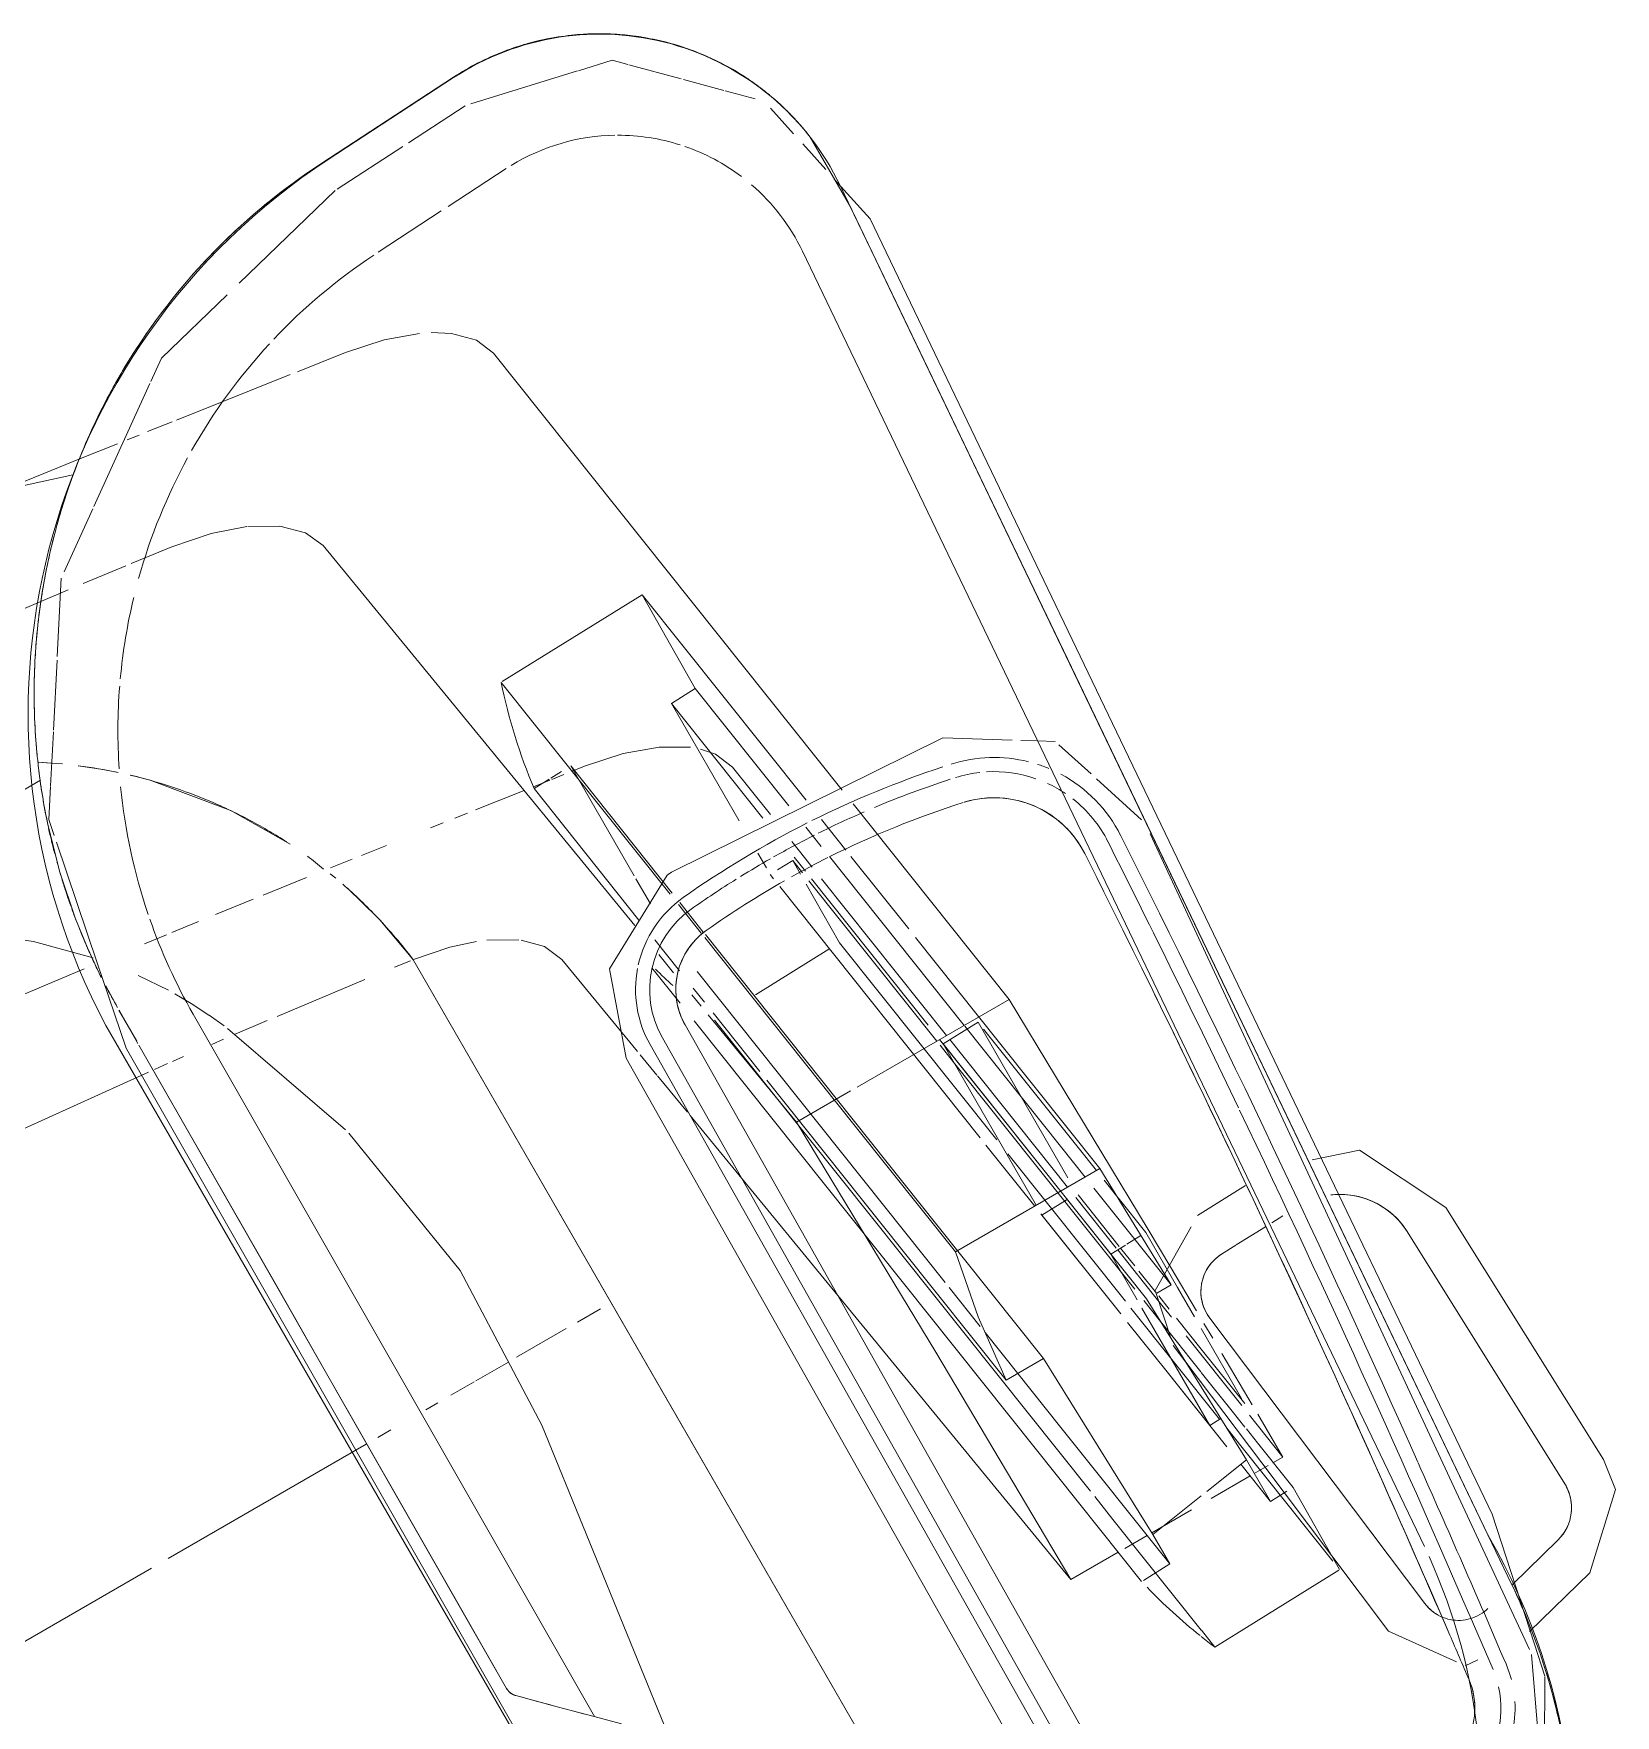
# Model space of a CAD drawing. Header units: inches. Extents: x 6664 to 8129, y 209 to 1287.
# Drawn here: x 7172.16 to 7178.64, y 644.77 to 651.66 of the extents above; entities that cross this region are included whole.
import ezdxf

# ---------------------------------------------------------------- set-up
doc = ezdxf.new("R2010")
doc.units = ezdxf.units.IN
doc.header["$MEASUREMENT"] = 0
doc.layers.add('I-FURN', color=30, linetype='Continuous', lineweight=9)

# ---------------------------------------------------------------- blocks, each defined once
blk = doc.blocks.new('Allsteel Seating Acuity Work-Conference Chair1 - Fully Adj_ Arms_ Mesh Back-V139-11th FLOOR POWER _ SIGNAL')
at = {"layer": 'I-FURN'}
for p, q in [((10.8643, 5.8752), (11.5123, 5.9109)), ((10.8607, 5.7506), (10.3297, 5.6187)), ((11.1904, 5.7687), (10.8706, 5.7511)), ((11.496, 5.7856), (11.2191, 5.7703)), ((11.9662, 5.6786), (11.5194, 5.7803)), ((12.317, 5.4382), (12.1608, 5.5954)), ((9.8071, 5.4459), (9.3566, 5.1244)), ((11.1951, 5.4609), (10.8861, 5.4438)), ((10.8861, 5.4438), (11.1951, 5.4609)), ((11.5129, 5.4784), (11.2286, 5.4627)), ((11.2286, 5.4627), (11.5129, 5.4784)), ((9.4072, 5.3215), (8.7518, 5.4116)), ((12.4447, 5.3097), (12.3241, 5.431)), ((9.5691, 5.2985), (9.4072, 5.3215)), ((9.663, 5.285), (9.6108, 5.2925)), ((9.808, 5.2641), (9.7007, 5.2796)), ((10.0263, 5.2325), (9.8262, 5.2614)), ((12.5383, 5.2155), (12.4486, 5.3058)), ((10.3239, 5.1894), (10.0263, 5.2325)), ((10.5656, 5.1545), (10.3558, 5.1848)), ((9.3482, 5.1184), (9.1166, 4.9531)), ((12.6037, 5.013), (12.5741, 5.1517)), ((12.6562, 4.6451), (12.6562, 4.9669)), ((8.5222, 4.9486), (8.973, 4.8956)), ((9.0937, 4.9368), (8.9191, 4.6671)), ((8.973, 4.8956), (9.0936, 4.8806)), ((12.6447, 4.8206), (12.6153, 4.9583)), ((9.1601, 4.8722), (9.3484, 4.8477)), ((9.3719, 4.8446), (9.4682, 4.8318)), ((9.4682, 4.8318), (9.5499, 4.8209)), ((11.4311, 2.5832), (11.0889, 4.849)), ((12.7014, 4.5547), (12.6557, 4.7689)), ((9.862, 4.7379), (9.9766, 4.673)), ((8.9104, 4.6537), (8.7545, 4.4128)), ((12.6562, 4.6451), (12.6375, 4.3995)), ((12.6375, 4.3995), (12.6562, 4.6451)), ((11.9474, -1.2944), (12.3946, 4.578)), ((12.3946, 4.578), (11.9474, -1.2944)), ((12.2541, -1.3178), (12.7014, 4.5547)), ((10.0895, 4.5154), (10.4181, 2.5277)), ((8.751, 4.4075), (8.6301, 4.2207)), ((12.6375, 4.3995), (12.6253, 4.2389)), ((12.6256, 4.2428), (12.6375, 4.3995)), ((12.6247, 4.2318), (12.1799, -1.6096)), ((12.6247, 4.2318), (12.6256, 4.2428)), ((8.5363, 4.0091), (8.4336, 3.4974)), ((10.6074, 2.5676), (10.4416, 3.6653)), ((10.4472, 3.6655), (11.1215, 3.6869)), ((11.1215, 3.6869), (11.118, 3.2453)), ((11.2824, 2.6216), (11.1215, 3.6869)), ((7.485, 3.6135), (8.3745, 3.503)), ((8.64, 3.4683), (8.7361, 3.4555)), ((8.7597, 3.4524), (8.8767, 3.4366)), ((8.4158, 3.3979), (8.4134, 3.2969)), ((8.952, 3.4264), (9.1177, 3.4038)), ((9.1608, 3.3978), (9.3509, 3.3713)), ((9.4552, 3.3566), (9.5511, 3.3429)), ((9.5918, 3.3371), (9.7007, 3.3214)), ((8.4134, 3.2852), (8.4127, 3.1384)), ((8.4127, 3.1282), (8.4134, 3.2843)), ((9.8931, 3.2936), (9.9477, 3.2857)), ((9.9997, 3.2782), (10.0539, 3.2703)), ((10.0895, 3.2652), (10.3013, 3.2345)), ((11.118, 3.2453), (11.0027, 3.2417)), ((11.0027, 3.2417), (11.0027, 2.6855)), ((11.0926, 2.6464), (11.0027, 3.2417)), ((11.2098, 2.6375), (11.118, 3.2453)), ((10.4137, 3.223), (10.3407, 3.2207)), ((10.4436, 2.5392), (10.3407, 3.2207)), ((10.3421, 3.2286), (10.4145, 3.2181)), ((10.4737, 3.2249), (10.4214, 3.2232)), ((10.4225, 3.217), (10.4746, 3.2094)), ((10.5112, 3.2041), (10.5656, 3.1963)), ((10.5174, 2.7061), (10.5174, 3.2263)), ((10.617, 2.5668), (10.5174, 3.2263)), ((8.3607, 3.1207), (8.3455, -0.2973)), ((8.4126, 3.1204), (8.4077, 2.0031)), ((8.6684, 3.1193), (8.6537, -0.1971)), ((8.6537, -0.1971), (8.6684, 3.1193)), ((10.8713, 3.1109), (10.9809, 3.0468)), ((8.3916, 3.0048), (7.4983, 3.0925)), ((8.4762, 2.9955), (8.4184, 3.0019)), ((8.5474, 2.9876), (8.498, 2.9931)), ((8.7248, 2.9672), (8.673, 2.9732)), ((8.9181, 2.9442), (8.777, 2.9611)), ((9.3484, 2.8895), (8.9616, 2.9388)), ((9.5499, 2.8627), (9.4794, 2.8721)), ((11.0889, 2.8908), (11.1262, 2.6439)), ((9.9766, 2.7148), (9.862, 2.7797)), ((10.5174, 2.5726), (10.5174, 2.6917)), ((10.1693, 2.0747), (10.0895, 2.5572)), ((12.1371, 2.4132), (11.895, 2.5629)), ((10.6379, 2.3655), (10.6156, 2.5131)), ((10.6475, 2.3649), (10.6244, 2.5175)), ((11.0027, 2.5336), (11.0027, 2.4628)), ((11.1473, 2.5045), (11.1673, 2.3717)), ((11.2416, 2.4273), (11.2264, 2.5274)), ((11.3214, 2.3633), (11.2974, 2.5221)), ((11.5949, 1.499), (11.4418, 2.5124)), ((10.4833, 2.2762), (10.4592, 2.4359)), ((11.0061, 2.4096), (11.0027, 2.4315)), ((11.0383, 2.4327), (11.1116, 2.435)), ((11.1116, 2.435), (11.1111, 2.3709)), ((11.1116, 2.435), (11.1213, 2.371)), ((11.1342, 2.3712), (11.1232, 2.4442)), ((10.4431, 2.3764), (10.4589, 2.281)), ((10.8768, 0.8467), (10.6495, 2.3513)), ((11.2089, 1.0664), (11.0121, 2.3694)), ((11.3818, 1.499), (11.2496, 2.374)), ((12.2218, 2.3609), (12.168, 2.3941)), ((12.287, 2.3205), (12.2256, 2.3585)), ((10.4196, 2.159), (10.3919, 2.3428)), ((10.789, 1.3648), (10.6414, 2.3425)), ((11.1108, 2.3238), (11.1086, 2.0481)), ((11.1275, 2.3297), (11.253, 1.499)), ((11.2546, 1.5739), (11.1401, 2.3322)), ((11.1765, 2.3112), (11.2991, 1.499)), ((11.3831, 1.9546), (11.3263, 2.3309)), ((12.3478, 2.1311), (12.2935, 2.3003)), ((10.7878, 0.6256), (10.5444, 2.2373)), ((10.4781, 2.1652), (10.4879, 2.1058)), ((10.508, 2.1129), (10.497, 2.1858)), ((10.115, 2.0752), (10.0769, -1.8177)), ((10.1897, -1.8188), (10.2278, 2.0741)), ((10.2857, 2.0735), (10.2476, -1.8194)), ((10.3545, -1.8204), (10.3926, 2.0725)), ((10.3926, 2.0725), (10.3545, -1.8204)), ((10.3926, 2.0725), (10.3545, -1.8204)), ((12.433, 1.8656), (12.357, 2.1026)), ((8.4077, 2.0031), (8.4048, 1.3463)), ((10.1895, 1.9522), (10.172, 2.0581)), ((10.7679, -0.1471), (10.4334, 2.0676)), ((10.4954, 2.0603), (10.5882, 1.499)), ((10.8757, -0.4131), (10.5069, 2.0291)), ((10.5622, 1.7537), (10.5163, 2.0578)), ((11.0578, 2.0465), (10.7047, 2.0353)), ((11.263, 1.0255), (11.1086, 2.0481)), ((10.2217, 1.7574), (10.1901, 1.9487)), ((11.4722, 1.3648), (11.3899, 1.9098)), ((12.1103, -1.8751), (12.4351, 1.7979)), ((10.6258, -0.6865), (10.2245, 1.7405)), ((10.7015, 0.8315), (10.5691, 1.7084)), ((10.5882, 1.499), (10.8445, 1.499)), ((10.8752, 1.499), (11.5949, 1.499)), ((11.2561, 1.4784), (11.2694, 1.3906)), ((11.3659, 0.8374), (11.2659, 1.499)), ((11.2694, 1.4764), (11.4381, 1.4817)), ((11.2694, 0.7126), (11.2694, 1.4764)), ((11.2694, 1.4764), (11.3659, 0.8374)), ((11.3024, 1.4774), (11.4179, 0.7126)), ((11.4764, 0.8724), (11.3825, 1.4942)), ((11.4381, 1.4817), (11.4381, 0.7457)), ((11.2694, 1.3906), (11.4473, 0.2121)), ((11.5363, 0.8315), (11.4435, 1.4462)), ((10.8875, 0.7126), (10.789, 1.3648)), ((11.5707, 0.7126), (11.4722, 1.3648)), ((11.2623, 0.7126), (11.2145, 1.0295)), ((11.3893, 0.1894), (11.2738, 0.9542)), ((10.8038, 0.154), (10.7015, 0.8315)), ((10.9814, 0.154), (10.8768, 0.8467)), ((11.4691, 0.154), (11.3659, 0.8374)), ((11.3659, 0.8374), (11.434, 0.3862)), ((11.5005, 0.7126), (11.4764, 0.8724)), ((11.5543, 0.7126), (11.5363, 0.8315)), ((11.5707, 0.7126), (10.8875, 0.7126)), ((11.5849, 0.154), (11.5707, 0.7126)), ((11.3467, 0.154), (11.2684, 0.6723)), ((11.3911, 0.6701), (11.2694, 0.6662)), ((11.2694, 0.6662), (11.3467, 0.154)), ((11.4261, 0.6583), (11.4656, 0.3969)), ((11.4394, 0.6633), (11.4796, 0.3969)), ((11.5849, 0.154), (11.5091, 0.6556)), ((11.574, 0.582), (11.5617, 0.6634)), ((10.8224, 0.3969), (10.7918, 0.5989)), ((11.6028, 0.3916), (11.5757, 0.5712)), ((8.4005, 0.3853), (8.3991, 0.083)), ((10.859, 0.154), (10.827, 0.3659)), ((11.5041, 0.3884), (11.434, 0.3862)), ((11.434, 0.3862), (11.434, 0.1696)), ((11.4671, 0.3873), (11.487, 0.2555)), ((11.481, 0.3877), (11.4949, 0.2959)), ((11.5789, 0.3908), (11.5118, 0.3887)), ((11.6028, 0.1309), (11.6028, 0.3916)), ((12.0523, 0.3543), (11.8206, 0.3462)), ((11.7745, 0.3188), (11.5836, 0.2057)), ((11.4872, 0.2538), (11.5023, 0.154)), ((11.499, 0.2686), (11.5163, 0.154)), ((11.6219, 0.0091), (11.619, 0.2158)), ((10.8038, 0.154), (10.9814, 0.154)), ((10.9001, -0.1176), (10.859, 0.154)), ((10.9814, 0.154), (11.0083, -0.6948)), ((11.4817, -0.4224), (11.3946, 0.154)), ((11.4561, 0.154), (11.4725, 0.0455)), ((11.4936, -0.6215), (11.4691, 0.154)), ((11.5146, 0.154), (11.475, -0.0345)), ((11.5023, 0.154), (11.5198, 0.0379)), ((11.5836, 0.2057), (11.5172, 0.1664)), ((11.5176, 0.154), (11.5849, 0.154)), ((11.5184, 0.1403), (11.5287, 0.0718)), ((11.8963, 0.1617), (11.8272, 0.1593)), ((11.8272, 0.1593), (11.8963, 0.1617)), ((11.8272, 0.1593), (11.8963, 0.1617)), ((11.8963, 0.1617), (11.8272, 0.1593)), ((12.0386, 0.1667), (11.8982, 0.1618)), ((11.8982, 0.1618), (12.0386, 0.1667)), ((11.8982, 0.1618), (12.0386, 0.1667)), ((12.0386, 0.1667), (11.8982, 0.1618)), ((12.1231, 0.1696), (12.069, 0.1678)), ((12.069, 0.1678), (12.1231, 0.1696)), ((12.069, 0.1678), (12.1231, 0.1696)), ((12.1231, 0.1696), (12.069, 0.1678)), ((11.3922, -0.1471), (11.3535, 0.1094)), ((11.3535, 0.1094), (11.3922, -0.1471)), ((11.434, 0.1309), (11.434, -0.4239)), ((11.6028, -0.0083), (11.6028, 0.1309)), ((8.4175, 0.0386), (8.5415, -0.0855)), ((11.4725, 0.0455), (11.489, -0.0637)), ((11.5359, 0.0244), (11.5602, -0.1368)), ((11.4684, -0.0663), (11.4787, -0.1504)), ((11.489, -0.0637), (11.5016, -0.1471)), ((11.5343, -0.0582), (11.5888, -0.419)), ((11.6028, -0.3936), (11.6028, -0.0631)), ((11.6235, -0.1208), (11.6226, -0.0505)), ((11.654, -0.0435), (11.8325, -1.4976)), ((11.8325, -1.4976), (11.654, -0.0435)), ((11.8325, -1.4976), (11.654, -0.0435)), ((11.654, -0.0435), (11.8325, -1.4976)), ((8.6245, -0.1685), (8.5873, -0.1312)), ((11.0083, -0.8342), (10.9001, -0.1176)), ((11.5602, -0.1368), (11.6028, -0.4186)), ((12.7614, -1.3522), (12.7189, -0.1345)), ((10.8723, -0.8385), (10.7679, -0.1471)), ((11.4509, -0.5358), (11.3922, -0.1471)), ((11.3922, -0.1471), (11.434, -0.4239)), ((11.4787, -0.1504), (11.5418, -0.6639)), ((11.5016, -0.1471), (11.512, -0.2162)), ((11.627, -0.4388), (11.6244, -0.194)), ((12.5745, -1.3588), (12.532, -0.141)), ((12.532, -0.141), (12.5745, -1.3588)), ((12.532, -0.141), (12.5745, -1.3588)), ((12.5745, -1.3588), (12.532, -0.141)), ((11.5125, -0.2194), (11.5429, -0.4205)), ((10.8978, -0.5595), (10.88, -0.4415)), ((11.434, -0.4239), (11.4873, -0.4222)), ((11.5039, -0.5695), (11.4888, -0.4696)), ((11.5429, -0.4205), (11.5552, -0.5021)), ((11.5964, -0.4689), (11.6292, -0.6865)), ((11.6292, -0.6865), (11.6274, -0.4824)), ((11.5567, -0.512), (11.5677, -0.5846)), ((10.9845, -1.1339), (10.8978, -0.5595)), ((11.5928, -1.1583), (11.5039, -0.5695)), ((11.5677, -0.5846), (11.6025, -0.8154)), ((10.6258, -0.6865), (10.8494, -0.6865)), ((10.8806, -0.6865), (10.986, -0.6865)), ((11.008, -0.6865), (11.1958, -0.6865)), ((11.0083, -0.6948), (11.26, -0.6567)), ((11.2887, -0.6524), (11.4936, -0.6215)), ((11.2892, -0.6865), (11.4737, -0.6865)), ((11.4936, -0.8188), (11.4645, -0.6259)), ((11.4936, -0.8188), (11.4936, -0.6215)), ((11.4936, -0.6865), (11.559, -0.6865)), ((11.5418, -0.6639), (11.6, -1.138)), ((11.5809, -0.6865), (11.6292, -0.6865)), ((11.0083, -0.6948), (11.0083, -0.8342)), ((11.5732, -0.8163), (11.4936, -0.8188)), ((11.5995, -1.2022), (11.6025, -0.8154)), ((11.0083, -0.8342), (10.881, -0.8382)), ((10.9977, -1.2213), (10.9847, -1.1346)), ((11.6, -1.138), (11.6469, -1.5204)), ((10.9977, -1.2213), (11.5954, -1.2024)), ((12.1381, -1.8663), (12.2541, -1.3178)), ((11.6469, -1.5204), (11.8258, -1.7698)), ((12.1827, -1.6093), (12.435, -1.545)), ((12.435, -1.545), (12.1827, -1.6093)), ((12.435, -1.545), (12.1827, -1.6093)), ((12.1827, -1.6093), (12.435, -1.545)), ((12.1471, -1.8114), (12.4812, -1.7262)), ((11.848, -1.8008), (11.9053, -1.8065)), ((11.972, -2.1819), (12.1065, -1.8966)), ((12.1096, -2.0012), (12.1381, -1.8663)), ((11.9662, -2.2465), (12.1084, -2.0033))]:
    blk.add_line(p, q, dxfattribs=at)
at = {"layer": 'I-FURN', "lineweight": 13}
for p, q in [((11.5122, 5.909), (10.8995, 5.8752)), ((9.3469, 5.2796), (8.8719, 5.4314)), ((12.1969, -1.3862), (12.663, 4.7339)), ((8.634, 4.3306), (8.6784, 4.3014)), ((8.68, 4.3004), (8.637, 4.3287)), ((8.6784, 4.3014), (8.7171, 4.2746)), ((8.6068, 4.2621), (7.4113, 4.2621)), ((8.8431, 4.1775), (8.7692, 4.2364)), ((8.8939, 4.1337), (8.8431, 4.1775)), ((8.9828, 4.0496), (8.9364, 4.0948)), ((9.2167, 3.7676), (8.9922, 4.04)), ((9.3608, 3.5235), (9.2189, 3.7644)), ((8.5533, 3.3688), (8.63, 3.2544)), ((9.4532, 3.3089), (9.443, 3.336)), ((8.3354, -2.7972), (8.3354, 3.2574)), ((9.5202, 3.0858), (9.4738, 3.2493)), ((8.6455, 3.2287), (8.6839, 3.1606)), ((8.6839, 3.1606), (8.7227, 3.0831)), ((8.7231, 3.0823), (8.7541, 3.0138)), ((9.5606, 2.8632), (9.5237, 3.0711)), ((8.7613, 2.9975), (8.9718, 2.3963)), ((9.5606, 1.2379), (9.5606, 2.8632)), ((9.5606, 2.8632), (9.5606, 0.9451)), ((7.3857, 1.2379), (-7.1169, 1.2379)), ((8.4008, 1.2379), (7.4644, 1.2379)), ((8.5175, 1.2379), (8.4567, 1.2379)), ((8.7404, 1.2379), (8.683, 1.2379)), ((8.913, 1.2379), (8.8019, 1.2379)), ((9.0745, 1.2379), (8.9211, 1.2379)), ((9.3482, 1.2379), (9.1132, 1.2379)), ((9.5112, 1.2379), (9.401, 1.2379)), ((9.5606, -2.0042), (9.5606, 1.2379)), ((9.0633, 0.9451), (8.6481, -2.0903)), ((9.5606, 0.9451), (9.5606, -3.4708))]:
    blk.add_line(p, q, dxfattribs=at)
at = {"layer": 'I-FURN', "flags": 128}
for points in [[(11.5123, 5.9109), (11.1885, 5.8931), (10.8643, 5.8752)], [(12.1572, 5.5991), (12.1109, 5.6457), (11.9691, 5.6779)], [(10.2637, 5.6024), (9.8997, 5.512), (9.8146, 5.4512)], [(10.8667, 5.0712), (10.7288, 5.1205), (10.5656, 5.1545)], [(11.0889, 4.849), (11.0553, 4.93), (10.9809, 5.005), (10.9096, 5.05)], [(12.6562, 4.9669), (12.6481, 5.0177), (12.6375, 5.0681)], [(8.888, 4.781), (8.9234, 4.8299), (8.9598, 4.8778)], [(9.5499, 4.8209), (9.7169, 4.7882), (9.8587, 4.7393)], [(9.9766, 4.673), (10.0539, 4.5974), (10.0895, 4.5154)], [(8.6286, 4.2184), (8.5556, 4.1056), (8.542, 4.0379)], [(12.1799, -1.6096), (12.2734, -0.3811), (12.3595, 0.7487), (12.4363, 1.7575), (12.5024, 2.6256), (12.5565, 3.336), (12.5976, 3.8749), (12.6247, 4.2318)], [(8.5415, 4.0903), (8.4864, 3.8963), (8.4465, 3.6986), (8.4292, 3.5712)], [(8.4292, 3.5712), (8.4222, 3.4984), (8.4179, 3.4375)], [(8.4336, 3.4974), (8.3608, 3.1347), (8.3607, 3.1207)], [(10.5656, 3.1963), (10.7288, 3.1623), (10.8699, 3.1116)], [(8.4076, 1.985), (8.4093, 2.3614), (8.4126, 3.1094)], [(11.0131, 3.0198), (11.0553, 2.9718), (11.0889, 2.8908)], [(9.8231, 2.7958), (9.7169, 2.83), (9.5587, 2.8615)], [(10.0895, 2.5572), (10.0539, 2.6392), (9.9847, 2.7087)], [(10.636, 2.6406), (10.2391, 2.4259), (10.115, 2.0752)], [(11.895, 2.5629), (10.6573, 2.6425), (10.636, 2.6406)], [(8.4029, 0.9261), (8.4058, 1.5705), (8.4076, 1.985)], [(10.5882, 1.499), (10.6117, 0.3969), (10.6258, -0.6865)], [(11.619, 0.2158), (11.6163, 0.3969), (11.5949, 1.499)], [(8.4048, 1.3463), (8.4024, 0.8067), (8.4005, 0.3853)], [(8.3991, 0.083), (8.4007, 0.4299), (8.4029, 0.9261)], [(10.8875, 0.7126), (10.8347, 0.4358), (10.8038, 0.154)], [(12.7189, -0.1345), (12.5291, 0.2456), (12.3415, 0.3083)], [(8.4077, 0.0512), (8.4122, 0.0446), (8.4175, 0.0386)], [(8.5218, -0.0658), (8.4785, -0.0225), (8.4433, 0.0127), (8.4175, 0.0386)], [(8.5415, -0.0855), (8.5876, -0.1316), (8.6522, -0.1962), (8.734, -0.278)], [(12.4812, -1.7262), (12.7426, -1.4828), (12.7614, -1.3522)]]:
    blk.add_lwpolyline(points, dxfattribs=at)
at = {"layer": 'I-FURN', "lineweight": 13, "flags": 128}
for points in [[(7.4644, 4.2372), (7.8936, 3.9847), (8.2507, 3.7045), (8.4292, 3.5233)], [(8.9768, 2.377), (9.0906, 1.6621), (9.0633, 0.9451)]]:
    blk.add_lwpolyline(points, dxfattribs=at)
at = {"layer": 'I-FURN', "lineweight": 13}
for centre, radius, start, end in [((11.049, 3.1641), 2.7152, 93.15632, 178.03044), ((11.5724, 4.8169), 1.0938, 355.64469, 93.15632), ((9.5606, -1.3862), 2.6363, 270, 360)]:
    blk.add_arc(centre, radius, start, end, dxfattribs=at)
at = {"layer": 'I-FURN'}
for centre, radius, start, end in [((11.0072, 3.2854), 2.5937, 93.15632, 105.39929), ((11.5725, 4.8189), 1.0937, 80.98328, 93.15632), ((11.5725, 4.8189), 1.0937, 75.6016, 78.92672), ((11.5725, 4.8189), 1.0938, 68.77812, 75.6016), ((11.5725, 4.8189), 1.0938, 62.07471, 64.69712), ((11.0072, 3.2854), 2.5937, 105.67857, 117.60115), ((11.5725, 4.8189), 1.0938, 57.35629, 62.07471), ((11.5725, 4.8189), 1.0937, 52.83165, 57.34057), ((11.5725, 4.8189), 1.0937, 50.46752, 52.83165), ((11.5725, 4.8189), 1.0938, 37.04908, 46.64608), ((11.0072, 3.2854), 2.5937, 118.20082, 122.75354), ((11.0072, 3.2854), 2.5937, 122.75354, 129.82485), ((11.559, 4.6417), 0.838, 60.90546, 91.50867), ((11.559, 4.6417), 0.838, 60.90546, 91.50867), ((11.5725, 4.8189), 1.0938, 27.07612, 35.16845), ((11.0064, 3.1089), 2.338, 93.46683, 106.60717), ((11.0064, 3.1089), 2.338, 93.46683, 106.60717), ((11.0064, 3.1089), 2.338, 107.24597, 120.5398), ((11.0064, 3.1089), 2.338, 107.24597, 120.5398), ((11.559, 4.6417), 0.838, 42.3483, 60.15637), ((11.559, 4.6417), 0.838, 42.3483, 60.15637), ((11.5725, 4.8189), 1.0938, 23.57919, 27.0364), ((11.559, 4.6417), 0.838, 22.91795, 40.92952), ((11.559, 4.6417), 0.838, 22.91795, 40.92952), ((11.0064, 3.1089), 2.338, 121.37476, 134.49981), ((11.0064, 3.1089), 2.338, 121.37476, 134.49981), ((11.5725, 4.8189), 1.0937, 7.77871, 16.65494), ((11.559, 4.6417), 0.838, 355.64469, 19.26044), ((11.559, 4.6417), 0.838, 355.64469, 19.26044), ((11.0064, 3.1089), 2.338, 136.45087, 144.74708), ((11.0064, 3.1089), 2.338, 136.45087, 144.74708), ((11.0064, 3.1089), 2.338, 145.48432, 153.81014), ((11.0064, 3.1089), 2.338, 145.48432, 153.81014), ((11.0064, 3.1089), 2.338, 155.6083, 168.75173), ((11.0064, 3.1089), 2.338, 155.6083, 168.75173), ((11.0064, 3.1089), 2.338, 169.25444, 179.74542), ((11.0064, 3.1089), 2.338, 169.25444, 179.74542), ((10.6884, 2.0696), 0.4606, 95.24726, 137.34308), ((11.0139, -1.475), 4.0201, 86.77765, 95.24726), ((11.0139, -1.475), 3.9623, 92.04517, 95.24726), ((11.0139, -1.475), 3.9623, 89.68136, 91.73711), ((11.0139, -1.475), 3.9623, 86.71775, 89.46944), ((11.0139, -1.475), 4.0201, 78.20697, 86.46899), ((10.6884, 2.0696), 0.4027, 95.24726, 179.43889), ((11.0139, -1.475), 3.9623, 83.46854, 86.46899), ((11.0139, -1.475), 3.9623, 78.01135, 82.7925), ((11.7472, 1.8856), 0.5804, 45.95797, 77.69072), ((10.6884, 2.0696), 0.4606, 139.31273, 179.43889), ((10.6884, 2.0696), 0.2958, 95.24726, 124.39914), ((10.6884, 2.0696), 0.2958, 95.24726, 122.8041), ((10.6884, 2.0696), 0.2958, 95.24726, 122.8041), ((11.0139, -1.475), 3.8553, 89.59241, 95.24726), ((11.0139, -1.475), 3.8553, 89.59241, 95.24726), ((11.0139, -1.475), 3.8553, 89.59241, 95.24726), ((11.0139, -1.475), 3.8553, 86.6024, 89.1073), ((11.0139, -1.475), 3.8553, 86.6024, 89.1073), ((11.0139, -1.475), 3.8553, 86.6024, 89.1073), ((11.0139, -1.475), 3.8553, 77.69072, 86.46899), ((11.0139, -1.475), 3.8553, 77.69072, 86.46899), ((11.0139, -1.475), 3.8553, 77.69072, 86.46899), ((11.7472, 1.8856), 0.5225, 66.37833, 77.69072), ((11.7472, 1.8856), 0.5225, 40.85591, 63.40357), ((10.6884, 2.0696), 0.2958, 123.31114, 165.40696), ((10.6884, 2.0696), 0.2958, 123.31114, 151.37502), ((11.7472, 1.8856), 0.4156, 50.69906, 77.14199), ((11.7472, 1.8856), 0.4156, 50.69906, 77.14199), ((11.7472, 1.8856), 0.4156, 356.71575, 77.05888), ((11.7472, 1.8856), 0.5804, 37.20324, 42.1263), ((10.6884, 2.0696), 0.2958, 151.37502, 179.43889), ((10.6884, 2.0696), 0.2958, 137.34308, 151.65982), ((10.6884, 2.0696), 0.2958, 159.03836, 179.43889), ((10.6884, 2.0696), 0.2958, 165.40696, 179.43889), ((11.7472, 1.8856), 0.4156, 37.20324, 46.32287), ((11.7472, 1.8856), 0.4156, 23.70741, 46.32287), ((11.7472, 1.8856), 0.4156, 23.70741, 37.20324), ((11.7472, 1.8856), 0.5225, 25.89084, 35.2154), ((11.7472, 1.8856), 0.5804, 356.71575, 31.83825), ((11.7472, 1.8856), 0.5225, 356.71575, 21.78945), ((11.7472, 1.8856), 0.4156, 356.71575, 20.40644), ((11.7472, 1.8856), 0.4156, 10.21158, 20.40644), ((11.7472, 1.8856), 0.4156, 356.71575, 10.21158), ((-48.2719, 5.3297), 60.5335, 353.36915, 356.715752), ((-48.2719, 5.3297), 60.5335, 353.36915, 356.715752), ((-48.2719, 5.3297), 60.5335, 354.947957, 356.715752), ((-48.2719, 5.3297), 60.6983, 354.031934, 356.714364), ((-48.2719, 5.3297), 60.6404, 355.567859, 356.715752), ((-48.2719, 5.3297), 60.6404, 353.180161, 355.558352), ((11.8335, -0.0214), 0.1808, 92, 187), ((11.8335, -0.0214), 0.1808, 93.07008, 128.34303), ((11.8335, -0.0214), 0.1808, 93.07008, 128.34303), ((11.8335, -0.0214), 0.1808, 92, 119.14286), ((12.2074, -0.1524), 0.3247, 54.94505, 66.61689), ((12.2074, -0.1524), 0.3247, 2, 66.61689), ((11.8335, -0.0214), 0.1808, 119.14286, 187), ((11.8335, -0.0214), 0.1808, 139.5, 187), ((12.2074, -0.1524), 0.3247, 2, 62), ((12.2074, -0.1524), 0.3247, 32, 62), ((12.2074, -0.1524), 0.3247, 31.65134, 47), ((11.8335, -0.0214), 0.1808, 153.34502, 187), ((-48.2719, 5.3297), 60.5335, 353.36915, 354.947957), ((12.2074, -0.1524), 0.3247, 2, 23.70629), ((12.2074, -0.1524), 0.3247, 2, 17), ((-48.2719, 5.3297), 60.6983, 353.180161, 354.028894), ((9.6161, -1.1169), 2.338, 317.04272, 354.54206), ((9.6161, -1.1169), 2.338, 317.04272, 354.54206), ((12.3891, -1.3652), 0.1855, 284.31083, 2), ((12.3891, -1.3652), 0.1855, 284.31083, 2), ((12.3891, -1.3652), 0.1855, 336.10361, 2), ((12.3891, -1.3652), 0.1855, 336.10361, 2), ((12.3891, -1.3652), 0.1855, 323.15541, 336.10361), ((12.3891, -1.3652), 0.1855, 323.15541, 336.10361), ((12.004, -1.4766), 0.1728, 187, 214.80309), ((12.004, -1.4766), 0.1728, 187, 214.80309), ((12.004, -1.4766), 0.1728, 187, 208.47653), ((12.004, -1.4766), 0.1728, 187, 208.47653), ((12.3891, -1.3652), 0.1855, 284.31083, 323.15541), ((12.3891, -1.3652), 0.1855, 284.31083, 323.15541), ((12.004, -1.4766), 0.1728, 214.80309, 242.60619), ((12.004, -1.4766), 0.1728, 214.80309, 228.70464), ((12.004, -1.4766), 0.1728, 228.70464, 242.60619), ((12.004, -1.4766), 0.1728, 242.60619, 256.50773), ((12.004, -1.4766), 0.1728, 242.60619, 256.50773), ((12.004, -1.4766), 0.1728, 256.50773, 270.40928), ((12.004, -1.4766), 0.1728, 256.50773, 270.40928), ((12.004, -1.4766), 0.1728, 270.40928, 284.31083), ((12.004, -1.4766), 0.1728, 270.40928, 284.31083), ((9.5936, -1.4127), 2.5937, 347.50401, 355.64469), ((-48.2719, 5.3297), 60.5335, 353.180161, 353.36915), ((-48.2719, 5.3297), 60.5335, 353.180161, 353.36915), ((-48.2719, 5.3297), 60.5335, 353.180161, 353.36915), ((11.5396, -1.8233), 0.2958, 325.45344, 353.18016), ((11.5396, -1.8233), 0.2958, 325.45344, 353.18016), ((11.5396, -1.8233), 0.2958, 328.01139, 353.18016), ((11.5396, -1.8233), 0.4606, 344.74682, 353.18016), ((11.5396, -1.8233), 0.2958, 316.39605, 328.01139), ((11.5396, -1.8233), 0.4027, 313.88239, 342.44909), ((9.5936, -1.4127), 2.5937, 343.71789, 347.31202), ((11.5396, -1.8233), 0.4606, 316.60355, 333.38877), ((9.5936, -1.4127), 2.5937, 340.27429, 343.71789)]:
    blk.add_arc(centre, radius, start, end, dxfattribs=at)
for centre, start_param, end_param in [((13.2111, 3.0205), 2.719876, 2.895103), ((13.2111, 3.0205), 3.243769, 3.281916), ((13.702, -0.2299), 3.223984, 3.338337), ((13.702, -0.2299), 3.340343, 3.367985)]:
    blk.add_ellipse(centre, major_axis=(2.8634, 0.4325), ratio=0.886817, start_param=start_param, end_param=end_param, dxfattribs=at)
for points in [[(10.8643, 5.8752), (10.6802, 5.8651), (10.3144, 5.8054), (9.7971, 5.6018), (9.4894, 5.3967), (9.3482, 5.2792)], [(11.9662, 5.8393), (11.8944, 5.867), (11.7448, 5.9072), (11.5896, 5.9152), (11.5123, 5.9109)], [(8.5058, 3.9715), (8.5104, 3.9885), (8.5153, 4.0053), (8.5202, 4.0222)], [(8.4134, 3.2969), (8.4136, 3.3304), (8.4144, 3.3638), (8.4158, 3.397)], [(11.9662, -2.4607), (12.0254, -2.3266), (12.1212, -2.048), (12.1687, -1.7565), (12.1799, -1.6096)]]:
    blk.add_open_spline(points, degree=3, dxfattribs=at)
for points, knots in [([(12.6375, 5.0681), (12.6339, 5.0836), (12.6273, 5.1094), (12.617, 5.1439), (12.6102, 5.1647), (12.6047, 5.1809), (12.5986, 5.1978), (12.5896, 5.2216), (12.5768, 5.2528), (12.5622, 5.2849), (12.5496, 5.3105), (12.5367, 5.3357), (12.5195, 5.3668), (12.4892, 5.4169), (12.4464, 5.4787), (12.3873, 5.5506), (12.3311, 5.608), (12.2818, 5.652), (12.2427, 5.6837), (12.2016, 5.7141), (12.144, 5.7526), (12.0671, 5.7964), (12.0006, 5.826), (11.9662, 5.8393)], [-1, -1, -1, -1, -0.916667, -0.875, -0.854167, -0.833333, -0.8125, -0.791667, -0.75, -0.708333, -0.6875, -0.666667, -0.625, -0.583333, -0.5, -0.416667, -0.333333, -0.291667, -0.25, -0.208333, -0.166667, -0.083333, 0, 0, 0, 0]), ([(9.3482, 5.2792), (9.2641, 5.2093), (9.147, 5.0983), (9.0086, 4.9411), (8.8826, 4.7793), (8.7755, 4.6134), (8.6858, 4.4454), (8.6087, 4.2799), (8.5656, 4.1641), (8.5415, 4.0903)], [-1, -1, -1, -1, -0.8, -0.7, -0.6, -0.4, -0.3, -0.2, 0, 0, 0, 0]), ([(8.9598, 4.8778), (8.9815, 4.9057), (9.0287, 4.9641), (9.143, 5.0927), (9.2432, 5.1893), (9.315, 5.2511)], [-1, -1, -1, -1, -0.75, -0.5, 0, 0, 0, 0]), ([(8.6453, 4.3573), (8.6482, 4.3639), (8.6553, 4.3793), (8.6666, 4.4033), (8.6792, 4.4294), (8.6966, 4.4643), (8.7191, 4.5076), (8.7423, 4.5498), (8.761, 4.5826), (8.775, 4.6065), (8.789, 4.6298), (8.8077, 4.6604), (8.8407, 4.7123), (8.8691, 4.7542), (8.888, 4.781)], [-0.3168719, -0.3168719, -0.3168719, -0.3168719, -0.3035714, -0.2857143, -0.2678571, -0.25, -0.2142857, -0.1785714, -0.1607143, -0.1428571, -0.125, -0.1071429, -0.0714286, 0, 0, 0, 0]), ([(8.6039, 4.2611), (8.6088, 4.2731), (8.6165, 4.2917), (8.6244, 4.3102), (8.6272, 4.3167)], [-0.38096547, -0.38096547, -0.38096547, -0.38096547, -0.35714286, -0.3440863, -0.3440863, -0.3440863, -0.3440863]), ([(8.5568, 4.1359), (8.563, 4.1536), (8.5758, 4.1894), (8.5918, 4.2311), (8.6015, 4.2551), (8.6039, 4.2611)], [-0.46364425, -0.46364425, -0.46364425, -0.46364425, -0.42857143, -0.39285714, -0.38096547, -0.38096547, -0.38096547, -0.38096547]), ([(8.539, 4.0829), (8.5447, 4.1002), (8.5506, 4.1179), (8.5567, 4.1356), (8.5568, 4.1359)], [-0.49857708, -0.49857708, -0.49857708, -0.49857708, -0.46428571, -0.46364425, -0.46364425, -0.46364425, -0.46364425]), ([(8.5202, 4.0222), (8.5207, 4.0235), (8.5258, 4.041), (8.5312, 4.0584), (8.5363, 4.0744)], [-0.53836771, -0.53836771, -0.53836771, -0.53836771, -0.53571429, -0.50411936, -0.50411936, -0.50411936, -0.50411936]), ([(8.4814, 3.8752), (8.4846, 3.889), (8.4896, 3.9097), (8.4949, 3.9304), (8.4967, 3.9373)], [-0.63405103, -0.63405103, -0.63405103, -0.63405103, -0.60714286, -0.59374631, -0.59374631, -0.59374631, -0.59374631]), ([(8.467, 3.8101), (8.4706, 3.8273), (8.4747, 3.8464), (8.4791, 3.8654), (8.4795, 3.8673)], [-0.67619173, -0.67619173, -0.67619173, -0.67619173, -0.64285714, -0.63919966, -0.63919966, -0.63919966, -0.63919966]), ([(8.4555, 3.7509), (8.4572, 3.7602), (8.4607, 3.7787), (8.4646, 3.7984), (8.4668, 3.8089), (8.467, 3.8101)], [-0.71428571, -0.71428571, -0.71428571, -0.71428571, -0.69642857, -0.67857143, -0.67619173, -0.67619173, -0.67619173, -0.67619173]), ([(8.4451, 3.6897), (8.4454, 3.6916), (8.4472, 3.7027), (8.45, 3.7201), (8.4528, 3.7356), (8.4539, 3.7418)], [-0.75357347, -0.75357347, -0.75357347, -0.75357347, -0.75, -0.73214286, -0.72015254, -0.72015254, -0.72015254, -0.72015254]), ([(8.4179, 3.4388), (8.4186, 3.4492), (8.4205, 3.4786), (8.4245, 3.527), (8.4304, 3.5835), (8.436, 3.6275), (8.4395, 3.6528), (8.4405, 3.6594)], [-0.9122641, -0.9122641, -0.9122641, -0.9122641, -0.8928571, -0.8571429, -0.8214286, -0.7857143, -0.7729973, -0.7729973, -0.7729973, -0.7729973]), ([(8.3991, 0.083), (8.3991, 0.0804), (8.3994, 0.076), (8.4003, 0.0705), (8.4014, 0.0659), (8.4025, 0.0623), (8.404, 0.0586), (8.4056, 0.0549), (8.4069, 0.0525), (8.4077, 0.0512)], [-1, -1, -1, -1, -0.833333, -0.708333, -0.583333, -0.416667, -0.291667, -0.166667, 0, 0, 0, 0]), ([(8.4083, 0.0501), (8.4077, 0.0511), (8.4065, 0.0532), (8.405, 0.0563), (8.4036, 0.0595), (8.4022, 0.0633), (8.4009, 0.0677), (8.3996, 0.074), (8.3991, 0.0793), (8.3991, 0.083)], [-0.6666667, -0.6666667, -0.6666667, -0.6666667, -0.5833333, -0.5, -0.4166667, -0.3333333, -0.25, -0.1666667, 0, 0, 0, 0]), ([(8.4175, 0.0386), (8.4157, 0.0403), (8.4133, 0.0431), (8.4103, 0.047), (8.409, 0.0491), (8.4083, 0.0501)], [-1, -1, -1, -1, -0.8333333, -0.75, -0.6666667, -0.6666667, -0.6666667, -0.6666667])]:
    blk.add_open_spline(points, degree=3, knots=knots, dxfattribs=at)
at = {"layer": 'I-FURN', "lineweight": 13}
for points in [[(8.7707, 4.2352), (8.8141, 4.2023), (8.8564, 4.1673), (8.8974, 4.1306)], [(9.3981, 3.4448), (9.4094, 3.4194), (9.4195, 3.3932), (9.4288, 3.3665)], [(9.4657, 3.2735), (9.487, 3.2114), (9.5055, 3.1476), (9.521, 3.0823)], [(9.521, 3.0823), (9.5296, 3.0463), (9.5448, 2.9737), (9.556, 2.9001), (9.5606, 2.8632)]]:
    blk.add_open_spline(points, degree=3, dxfattribs=at)
blk.add_open_spline([(8.935, 4.0961), (8.9553, 4.0769), (9.0167, 4.0167), (9.094, 3.9305), (9.167, 3.8378), (9.2192, 3.7651), (9.2688, 3.6895), (9.3131, 3.6136), (9.3415, 3.5632), (9.3542, 3.539)], degree=3, knots=[0.1895019, 0.1895019, 0.1895019, 0.1895019, 0.25, 0.375, 0.4375, 0.5, 0.5625, 0.625, 0.6804449, 0.6804449, 0.6804449, 0.6804449], dxfattribs=at)

msp = doc.modelspace()

# ---------------------------------------------------------------- block references
at = {"layer": 'I-FURN', "rotation": 30.00011256127811}
msp.add_blockref('Allsteel Seating Acuity Work-Conference Chair1 - Fully Adj_ Arms_ Mesh Back-V139-11th FLOOR POWER _ SIGNAL', (7166.8622, 640.6085), dxfattribs=at)

doc.saveas('drawing.dxf')
